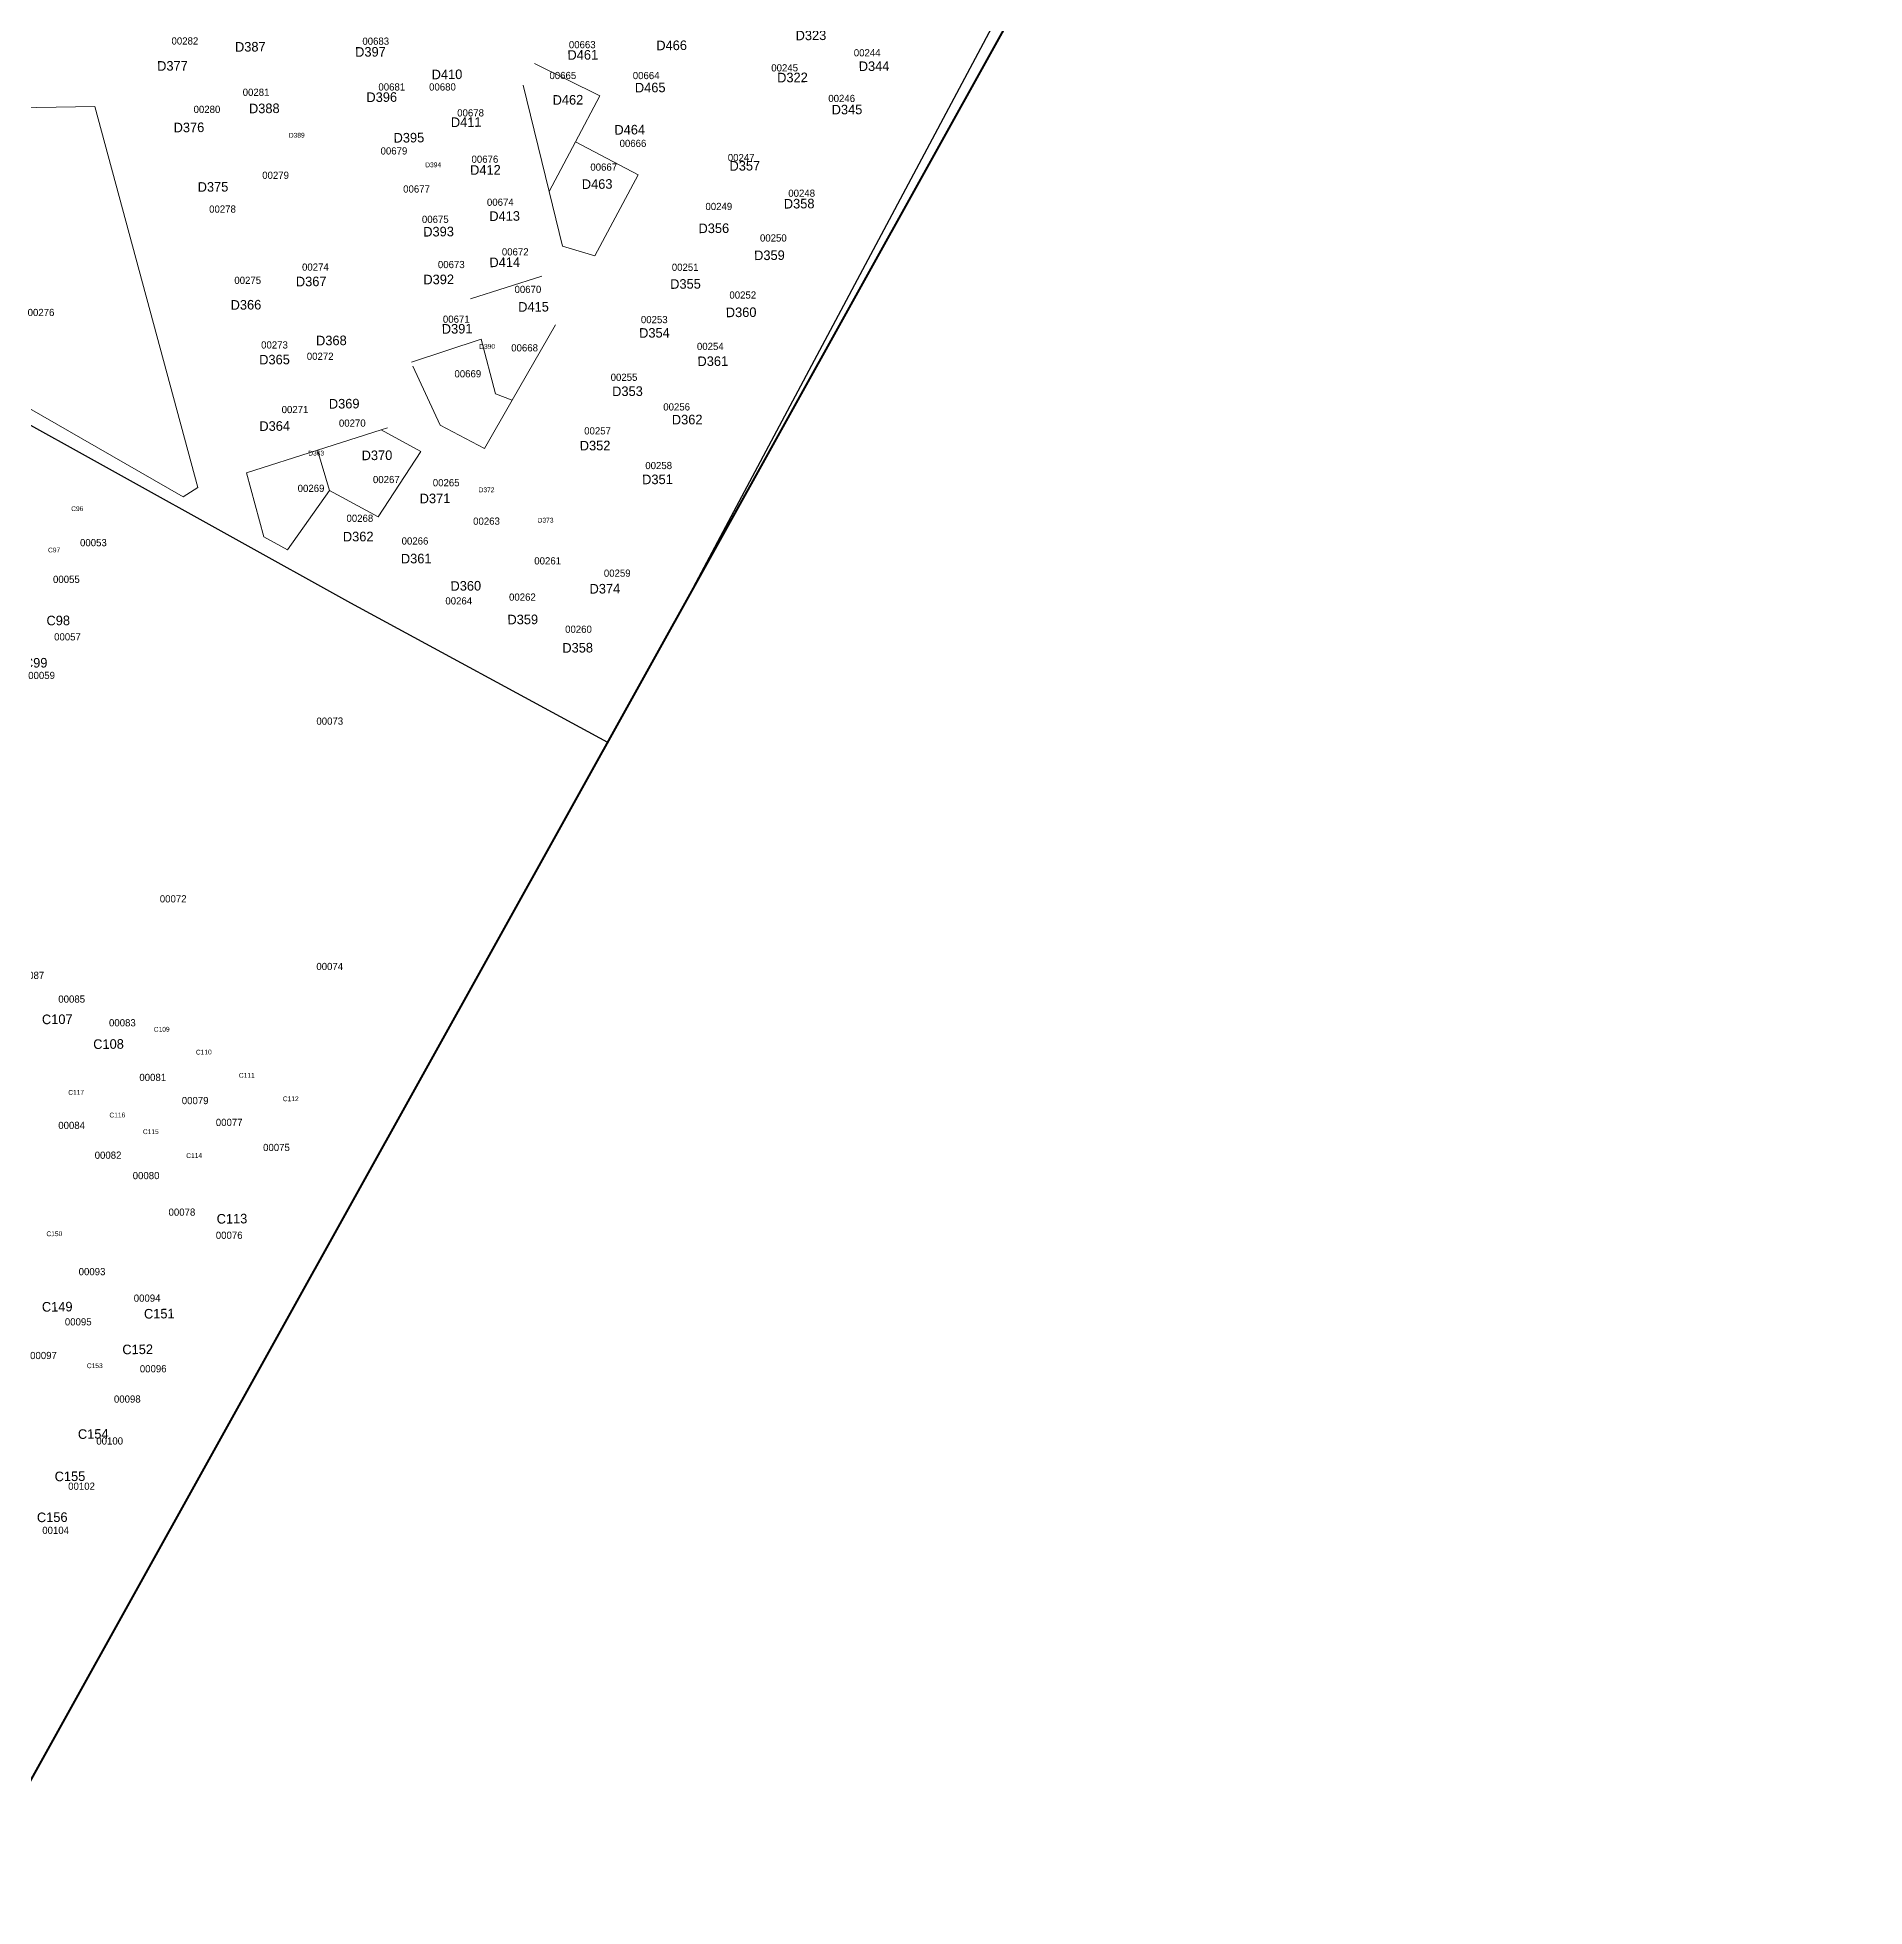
# Model space of a CAD drawing. Header units: metres. Extents: x 245232 to 248406, y 1633796 to 1637634.
# Drawn here: x 248022 to 248403, y 1634217.7 to 1634607.4 of the extents above; entities that cross this region are included whole.
import ezdxf
from ezdxf.enums import TextEntityAlignment as Align

# ---------------------------------------------------------------- set-up
doc = ezdxf.new("R2010")
doc.units = ezdxf.units.M
doc.header["$MEASUREMENT"] = 0
for name, color, linetype in [('historique_numero_parcelle', 7, 'Continuous'), ('limites_sections', 7, 'Continuous'), ('numero_lot', 7, 'Continuous')]:
    doc.layers.add(name, color=color, linetype=linetype)
doc.layers.add('Limites_Communes', color=7, linetype='Continuous', lineweight=211, plot=False)
doc.layers.add('LIMITES_PARCELLES', color=7, linetype='Continuous', lineweight=0, true_color=0xffffff)
doc.styles.add('Style-FANCY', font='FANCY.shx')
doc.styles.add('Style-WORKING', font='WORKING.shx')

msp = doc.modelspace()

# ---------------------------------------------------------------- linework, layer by layer
at = {"layer": 'Limites_Communes', "color": 210, "lineweight": 80, "flags": 128}
msp.add_lwpolyline([(248217.239, 1636236.771), (248275.378, 1636195.051), (248148.552, 1635981.39), (248146.604, 1635975.459), (248342.772, 1635633.766), (248361.87, 1635600.5), (248372.369, 1635589.155), (248359.758, 1635572.275), (248054, 1635163), (248403, 1634932), (247921.696, 1634066.369), (247944, 1634048), (247854, 1633828), (247757.314, 1633862.887), (247659.165, 1633895.42), (247213.478, 1634048.88)], dxfattribs=at)
at = {"layer": 'limites_parcelles'}
for p, q in [((248125.621, 1634601.948), (248139.214, 1634595.227)), ((248128.664, 1634575.281), (248123.25, 1634597.46)), ((248139.214, 1634595.227), (248134.147, 1634585.647)), ((247996.647, 1634592.3), (248033.953, 1634592.962)), ((248033.953, 1634592.962), (248055.384, 1634513.587)), ((248128.664, 1634575.281), (248134.147, 1634585.647)), ((248134.147, 1634585.647), (248147.223, 1634578.729)), ((248147.223, 1634578.729), (248138.199, 1634561.873)), ((248131.452, 1634563.858), (248128.664, 1634575.281)), ((248138.199, 1634561.873), (248131.452, 1634563.858)), ((248112.294, 1634552.852), (248127.172, 1634557.629)), ((248129.997, 1634547.453), (248120.982, 1634531.757)), ((248099.984, 1634539.7), (248114.506, 1634544.452)), ((248114.506, 1634544.452), (248117.522, 1634533.101)), ((248052.342, 1634511.602), (247997.573, 1634543.088)), ((248105.92, 1634526.551), (248100.231, 1634538.854)), ((248117.522, 1634533.101), (248120.982, 1634531.757)), ((248120.982, 1634531.757), (248115.18, 1634521.657)), ((248080.351, 1634521.331), (248093.645, 1634525.552)), ((248093.645, 1634525.552), (248094.999, 1634525.982)), ((248093.645, 1634525.552), (248101.942, 1634521.072)), ((248115.18, 1634521.657), (248105.92, 1634526.551)), ((248065.568, 1634516.638), (248080.351, 1634521.331)), ((248080.351, 1634521.331), (248082.875, 1634512.953)), ((248101.942, 1634521.072), (248093.003, 1634507.443)), ((248069.143, 1634503.268), (248065.568, 1634516.638)), ((248055.384, 1634513.587), (248052.342, 1634511.602)), ((248082.875, 1634512.953), (248074.081, 1634500.537)), ((248093.003, 1634507.443), (248082.875, 1634512.953)), ((248074.081, 1634500.537), (248069.143, 1634503.268))]:
    msp.add_line(p, q, dxfattribs=at)
at = {"layer": 'limites_sections'}
for p, q in [((248158.788, 1634492.782), (248355.564, 1634862.024)), ((247947.046, 1634567.277), (248087.276, 1634489.489)), ((248087.276, 1634489.489), (248140.831, 1634460.486))]:
    msp.add_line(p, q, dxfattribs=at)

# ---------------------------------------------------------------- texts
at = {"layer": 'historique_numero_parcelle', "style": 'Style-FANCY'}
for s, p in [('00282', (248052.717, 1634606.649)), ('00683', (248092.517, 1634606.606)), ('00663', (248135.578, 1634605.88)), ('00244', (248194.994, 1634604.197)), ('00665', (248131.531, 1634599.45)), ('00664', (248148.907, 1634599.441)), ('00245', (248177.788, 1634601.044)), ('00281', (248067.557, 1634595.954)), ('00681', (248095.86, 1634597.061)), ('00680', (248106.428, 1634597.062)), ('00246', (248189.679, 1634594.67)), ('00280', (248057.316, 1634592.39)), ('00678', (248112.291, 1634591.657)), ('00679', (248096.311, 1634583.723)), ('00676', (248115.28, 1634581.998)), ('00666', (248146.155, 1634585.297)), ('00247', (248168.722, 1634582.333)), ('00279', (248071.629, 1634578.648)), ('00667', (248140.062, 1634580.352)), ('00677', (248101.024, 1634575.789)), ('00248', (248181.335, 1634574.908)), ('00278', (248060.563, 1634571.605)), ('00674', (248118.492, 1634573.029)), ('00249', (248164.058, 1634572.148)), ('00675', (248104.933, 1634569.464)), ('00672', (248121.603, 1634562.68)), ('00250', (248175.43, 1634565.577)), ('00274', (248079.933, 1634559.505)), ('00673', (248108.267, 1634560.035)), ('00251', (248157.044, 1634559.466)), ('00275', (248065.816, 1634556.745)), ('00670', (248124.247, 1634554.86)), ('00252', (248169.057, 1634553.684)), ('00276', (248022.711, 1634550.046)), ('00671', (248109.311, 1634548.65)), ('00253', (248150.597, 1634548.558)), ('00273', (248071.4, 1634543.275)), ('00254', (248162.284, 1634542.973)), ('00272', (248080.925, 1634540.909)), ('00668', (248123.557, 1634542.671)), ('00669', (248111.716, 1634537.266)), ('00255', (248144.291, 1634536.534)), ('00271', (248075.679, 1634529.804)), ('00256', (248155.262, 1634530.357)), ('00270', (248087.626, 1634526.979)), ('00257', (248138.772, 1634525.363)), ('00258', (248151.517, 1634518.135)), ('00269', (248079.02, 1634513.377)), ('00267', (248094.721, 1634515.217)), ('00265', (248107.203, 1634514.56)), ('00268', (248089.203, 1634507.135)), ('00263', (248115.612, 1634506.543)), ('00053', (248033.637, 1634502.057)), ('00266', (248100.699, 1634502.404)), ('00261', (248128.366, 1634498.263)), ('00055', (248028.003, 1634494.41)), ('00259', (248142.875, 1634495.701)), ('00264', (248109.824, 1634489.919)), ('00262', (248123.101, 1634490.707)), ('00057', (248028.233, 1634482.422)), ('00260', (248134.795, 1634484.005)), ('00059', (248022.83, 1634474.373)), ('00073', (248082.928, 1634464.85)), ('00072', (248050.273, 1634427.802)), ('00087', (248020.595, 1634411.845)), ('00074', (248082.921, 1634413.699)), ('00085', (248029.103, 1634406.9)), ('00083', (248039.68, 1634401.955)), ('00081', (248046.011, 1634390.571)), ('00079', (248054.855, 1634385.742)), ('00084', (248029.096, 1634380.567)), ('00077', (248061.954, 1634381.199)), ('00075', (248071.812, 1634375.967)), ('00082', (248036.691, 1634374.358)), ('00080', (248044.623, 1634370.103)), ('00078', (248052.096, 1634362.485)), ('00076', (248061.954, 1634357.655)), ('00093', (248033.348, 1634350.076)), ('00094', (248044.837, 1634344.557)), ('00095', (248030.473, 1634339.612)), ('00097', (248023.231, 1634332.598)), ('00096', (248046.109, 1634329.838)), ('00098', (248040.705, 1634323.513)), ('00100', (248037.03, 1634314.773)), ('00102', (248031.166, 1634305.344)), ('00104', (248025.756, 1634296.145))]:
    msp.add_text(s, height=1.5, rotation=0.1323, dxfattribs=at).set_placement(p, align=Align.MIDDLE_CENTER)
at = {"layer": 'numero_lot', "linetype": 'Continuous'}
for s, height, style, p in [('D387', 2, 'Style-WORKING', (248063.173, 1634604.407)), ('D466', 2, 'Style-WORKING', (248151.03, 1634604.702)), ('D323', 2, 'Style-WORKING', (248180.082, 1634606.788)), ('D377', 2, 'Style-WORKING', (248046.936, 1634600.435)), ('D397', 2, 'Style-WORKING', (248088.227, 1634603.354)), ('D461', 2, 'Style-WORKING', (248132.503, 1634602.72)), ('D344', 2, 'Style-WORKING', (248193.251, 1634600.369)), ('D410', 2, 'Style-WORKING', (248104.184, 1634598.651)), ('D322', 2, 'Style-WORKING', (248176.232, 1634598.005)), ('D396', 2, 'Style-WORKING', (248090.577, 1634593.91)), ('D462', 2, 'Style-WORKING', (248129.405, 1634593.346)), ('D465', 2, 'Style-WORKING', (248146.565, 1634595.91)), ('D388', 2, 'Style-WORKING', (248066.086, 1634591.566)), ('D411', 2, 'Style-WORKING', (248108.192, 1634588.695)), ('D345', 2, 'Style-WORKING', (248187.599, 1634591.324)), ('D376', 2, 'Style-WORKING', (248050.374, 1634587.595)), ('D389', 1, 'Style-FANCY', (248074.403, 1634586.475)), ('D395', 2, 'Style-WORKING', (248096.242, 1634585.453)), ('D464', 2, 'Style-WORKING', (248142.296, 1634587.119)), ('D394', 1, 'Style-FANCY', (248102.848, 1634580.303)), ('D412', 2, 'Style-WORKING', (248112.2, 1634578.739)), ('D357', 2, 'Style-WORKING', (248166.298, 1634579.595)), ('D375', 2, 'Style-WORKING', (248055.386, 1634575.204)), ('D463', 2, 'Style-WORKING', (248135.497, 1634575.785)), ('D413', 2, 'Style-WORKING', (248116.207, 1634569.115)), ('D358', 2, 'Style-WORKING', (248177.622, 1634571.705)), ('D393', 2, 'Style-WORKING', (248102.431, 1634565.868)), ('D356', 2, 'Style-WORKING', (248159.829, 1634566.572)), ('D359', 2, 'Style-WORKING', (248171.43, 1634560.945)), ('D414', 2, 'Style-WORKING', (248116.231, 1634559.482)), ('D367', 2, 'Style-WORKING', (248075.872, 1634555.484)), ('D392', 2, 'Style-WORKING', (248102.455, 1634555.903)), ('D355', 2, 'Style-WORKING', (248153.922, 1634554.964)), ('D366', 2, 'Style-WORKING', (248062.261, 1634550.613)), ('D415', 2, 'Style-WORKING', (248122.23, 1634550.195)), ('D391', 2, 'Style-WORKING', (248106.299, 1634545.614)), ('D360', 2, 'Style-WORKING', (248165.524, 1634549.054)), ('D368', 2, 'Style-WORKING', (248080.077, 1634543.181)), ('D354', 2, 'Style-WORKING', (248147.447, 1634544.768)), ('D365', 2, 'Style-WORKING', (248068.221, 1634539.195)), ('D390', 1, 'Style-FANCY', (248114.102, 1634542.458)), ('D361', 2, 'Style-WORKING', (248159.614, 1634538.86)), ('D369', 2, 'Style-WORKING', (248082.746, 1634529.995)), ('D353', 2, 'Style-WORKING', (248141.824, 1634532.596)), ('D362', 2, 'Style-WORKING', (248154.273, 1634526.688)), ('D364', 2, 'Style-WORKING', (248068.255, 1634525.343)), ('D363', 1, 'Style-FANCY', (248078.454, 1634520.2)), ('D370', 2, 'Style-WORKING', (248089.583, 1634519.238)), ('D352', 2, 'Style-WORKING', (248135.068, 1634521.268)), ('D351', 2, 'Style-WORKING', (248148.077, 1634514.223)), ('D372', 1, 'Style-FANCY', (248113.982, 1634512.553)), ('C96', 1, 'Style-FANCY', (248029.004, 1634508.627)), ('D371', 2, 'Style-WORKING', (248101.69, 1634510.252)), ('D373', 1, 'Style-FANCY', (248126.286, 1634506.22)), ('C97', 1, 'Style-FANCY', (248024.184, 1634500.009)), ('D362', 2, 'Style-WORKING', (248085.669, 1634502.298)), ('D361', 2, 'Style-WORKING', (248097.765, 1634497.71)), ('D360', 2, 'Style-WORKING', (248108.107, 1634492.019)), ('D374', 2, 'Style-WORKING', (248137.112, 1634491.429)), ('C98', 2, 'Style-WORKING', (248023.862, 1634484.809)), ('D359', 2, 'Style-WORKING', (248119.989, 1634485.011)), ('D358', 2, 'Style-WORKING', (248131.434, 1634479.111)), ('C99', 2, 'Style-WORKING', (248019.156, 1634475.985)), ('C107', 2, 'Style-WORKING', (248022.914, 1634401.662)), ('C109', 1, 'Style-FANCY', (248046.233, 1634400.09)), ('C108', 2, 'Style-WORKING', (248033.604, 1634396.494)), ('C110', 1, 'Style-FANCY', (248055.018, 1634395.333)), ('C117', 1, 'Style-FANCY', (248028.393, 1634386.932)), ('C111', 1, 'Style-FANCY', (248063.976, 1634390.489)), ('C112', 1, 'Style-FANCY', (248073.144, 1634385.601)), ('C116', 1, 'Style-FANCY', (248036.985, 1634382.215)), ('C115', 1, 'Style-FANCY', (248043.965, 1634378.745)), ('C114', 1, 'Style-FANCY', (248053.004, 1634373.76)), ('C113', 2, 'Style-WORKING', (248059.346, 1634360.082)), ('C150', 1, 'Style-WORKING', (248023.849, 1634357.46)), ('C149', 2, 'Style-WORKING', (248022.901, 1634341.733)), ('C151', 2, 'Style-WORKING', (248044.187, 1634340.287)), ('C152', 2, 'Style-WORKING', (248039.68, 1634332.847)), ('C153', 1, 'Style-FANCY', (248032.278, 1634329.949)), ('C154', 2, 'Style-WORKING', (248030.413, 1634315.2)), ('C155', 2, 'Style-WORKING', (248025.564, 1634306.376)), ('C156', 2, 'Style-WORKING', (248021.865, 1634297.841))]:
    msp.add_text(s, height=height, rotation=0.51224, dxfattribs=dict(at, style=style)).set_placement(p)

doc.saveas('drawing.dxf')
